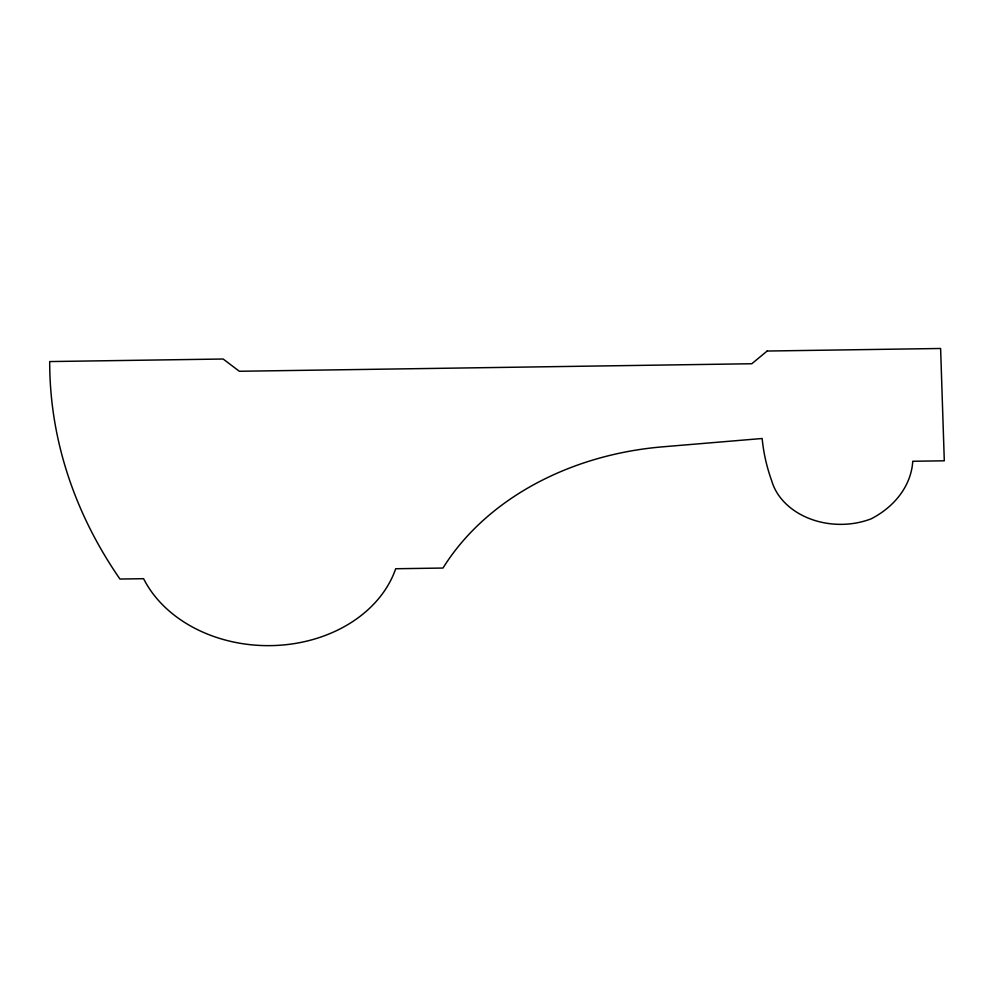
<?xml version="1.0" encoding="UTF-8"?>
<svg xmlns="http://www.w3.org/2000/svg" width="994" height="994" viewBox="0 0 994 994"><rect width="100%" height="100%" fill="white"/><g stroke="black" fill="none" stroke-linecap="round" stroke-linejoin="round"><path stroke-width="1.49" d="M767.157 351.031L751.799 363.742L239.33 371.271L223.153 359.02L49.7 361.567A567.798 449.251 0.9 0 0 119.939 579.042L143.596 578.694A133.159 105.364 0.9 0 0 274.829 645.516A133.159 105.364 0.9 0 0 395.687 568.742L442.989 568.046A279.712 221.314 0.9 0 1 662.7 446.828L762.149 438.503A269.225 213.014 0.9 0 0 771.655 480.686A70.251 55.577 0.9 0 0 871.266 518.793A93.237 73.78 0.9 0 0 912.765 461.266L944.3 460.806L940.61 348.484L767.157 351.031"/></g></svg>
